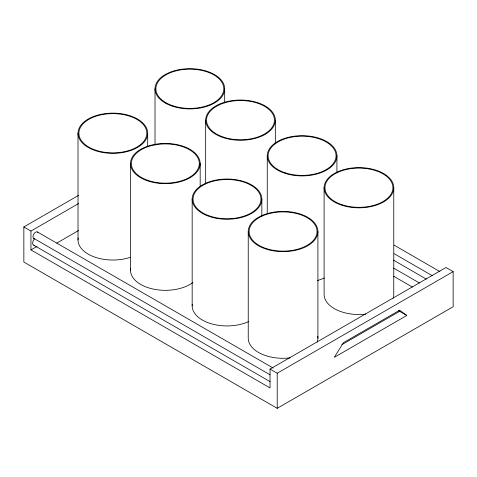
<?xml version="1.0" encoding="UTF-8"?>
<svg xmlns="http://www.w3.org/2000/svg" width="477" height="477" viewBox="0 0 477 477"><rect width="100%" height="100%" fill="white"/><g stroke="black" fill="none" stroke-linecap="round" stroke-linejoin="round"><path stroke-width="0.72" d="M78.639 203.518L30.951 231.053L30.951 249.894L270.036 387.926L270.036 369.085L445.977 267.508L453.15 271.646L453.15 306.741L277.209 408.318L23.85 262.046L23.85 226.951L78.633 195.326M30.951 249.894L37.057 246.37M56.781 243.103L78.675 230.463M270.036 369.085L277.209 373.229L453.15 271.646M341.854 344.686L399.637 311.332L406.803 315.47L334.264 357.356L343.446 342.671L399.625 310.241L406.803 315.47M394.085 245.136L439.883 271.58M394.109 253.681L432.168 275.652M393.447 260.12L426.343 279.117M393.716 268.152L419.492 283.034M393.716 276.278L412.402 287.071M37.528 232.013L273.238 368.095M23.85 226.951L30.951 231.053M33.682 238.321L270.036 374.779M33.664 245.136L270.012 381.588M398.438 310.461L399.637 311.332M393.769 187.717A34.833 20.112 0 0 1 341.52 205.134A34.833 20.112 0 0 1 341.52 170.301A34.833 20.112 0 0 1 393.769 187.717L393.769 294.392A34.833 20.112 0 0 1 393.102 298.322M336.923 155.794A34.833 20.112 0 0 1 284.668 173.211A34.833 20.112 0 0 1 284.668 138.378A34.833 20.112 0 0 1 336.923 155.794L336.923 172.835M324.104 187.717L324.104 294.392A34.833 20.112 0 0 0 365.913 314.099M317.909 231.518A34.833 20.112 0 0 1 265.653 248.934A34.833 20.112 0 0 1 265.653 214.101A34.833 20.112 0 0 1 317.909 231.518L317.909 338.193M277.209 373.229L277.209 408.318M275.33 120.15A34.833 20.112 0 0 1 223.075 137.567A34.833 20.112 0 0 1 223.075 102.734A34.833 20.112 0 0 1 275.33 120.15L275.33 143.857M267.251 155.794L267.251 213.577M261.837 199.147A34.833 20.112 0 0 1 209.582 216.564A34.833 20.112 0 0 1 209.582 181.731A34.833 20.112 0 0 1 261.837 199.147L261.837 216.182M248.237 231.518L248.237 338.193A34.833 20.112 0 0 0 290.052 357.893M224.685 88.794L224.685 102.865M205.659 120.15L205.659 183.86M200.173 163.545A34.833 20.112 0 0 1 147.918 180.962A34.833 20.112 0 0 1 147.918 146.129A34.833 20.112 0 0 1 200.173 163.545L200.173 186.507M192.165 199.147L192.165 305.817M155.013 88.794L155.013 145.091M147.691 133.244A34.833 20.112 0 0 1 95.436 150.66A34.833 20.112 0 0 1 95.436 115.828A34.833 20.112 0 0 1 147.691 133.244L147.691 146.576M130.501 163.545L130.501 270.215M78.019 133.244L78.019 239.919M34.827 238.5A3.697 2.135 -60 0 1 33.599 234.392A3.697 2.135 -60 0 1 37.921 232.43M34.308 245.256A4.198 2.421 -60 0 1 32.645 242.93A4.198 2.421 -60 0 1 34.636 238.744M130.275 257.336A34.833 20.112 0 0 1 93.981 256.823A34.833 20.112 0 0 1 78.186 237.951M192.976 282.462A34.833 20.112 0 0 1 152.539 288.925A34.833 20.112 0 0 1 130.668 268.247M248.535 321.629A34.833 20.112 0 0 1 210.768 323.615A34.833 20.112 0 0 1 192.243 304.511M317.742 336.225A34.833 20.112 0 0 1 317.235 342.122M324.271 277.978A34.833 20.112 0 0 1 317.503 280.506M341.955 204.705A33.968 19.611 0 0 0 392.905 187.717A33.968 19.611 0 0 0 341.955 170.736A33.968 19.611 0 0 0 341.955 204.705M95.871 150.225A33.968 19.611 0 0 0 146.821 133.244A33.968 19.611 0 0 0 95.871 116.263A33.968 19.611 0 0 0 95.871 150.225M148.353 180.527A33.968 19.611 0 0 0 199.303 163.545A33.968 19.611 0 0 0 148.353 146.558A33.968 19.611 0 0 0 148.353 180.527M210.017 216.129A33.968 19.611 0 0 0 260.967 199.147A33.968 19.611 0 0 0 210.017 182.16A33.968 19.611 0 0 0 210.017 216.129M266.088 248.499A33.968 19.611 0 0 0 317.038 231.518A33.968 19.611 0 0 0 266.088 214.537A33.968 19.611 0 0 0 266.088 248.499M165.215 103.014A34.833 20.112 0 0 0 223.498 93.999A34.833 20.112 0 0 0 180.831 69.368A34.833 20.112 0 0 0 165.215 103.014M172.865 105.775A33.968 19.611 0 0 0 223.814 88.794A33.968 19.611 0 0 0 172.865 71.806A33.968 19.611 0 0 0 172.865 105.775M285.103 172.781A33.968 19.611 0 0 0 336.052 155.794A33.968 19.611 0 0 0 285.103 138.813A33.968 19.611 0 0 0 285.103 172.781M223.51 137.137A33.968 19.611 0 0 0 274.46 120.15A33.968 19.611 0 0 0 223.51 103.169A33.968 19.611 0 0 0 223.51 137.137"/></g></svg>
